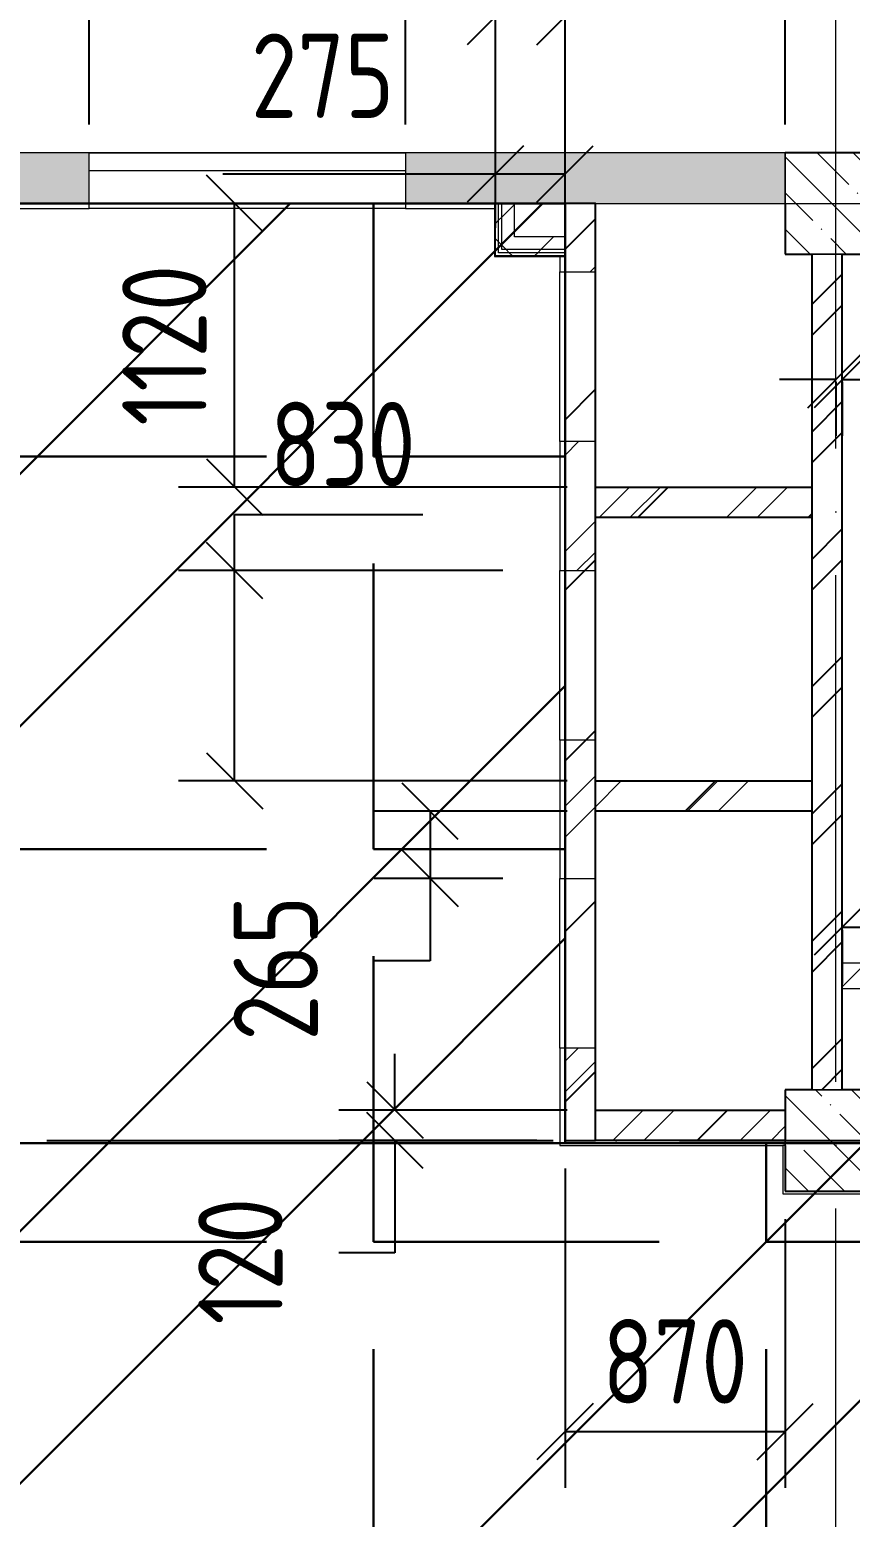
# Model space of a CAD drawing. Header units: millimetres. Extents: x -68946 to 690821, y -552984 to 293768.
# Drawn here: x 51365 to 54607, y 53187 to 59061 of the extents above; entities that cross this region are included whole.
import ezdxf

# ---------------------------------------------------------------- set-up
doc = ezdxf.new("R2010")
doc.units = ezdxf.units.MM
doc.linetypes.add('ADSK_Линия сетки', pattern=[2500, 2000, -250, 0, -250])
doc.layers.get('Defpoints').update_dxf_attribs({"color": 250})
for name, color, linetype, lineweight in [('0) блоки', 250, 'Continuous', 25), ('1.1) Стяжка 5 вып.', 30, 'Continuous', 30), ('1.2) Тепло-звук изол. + пленка 5 вып.', 200, 'Continuous', 30), ('A-____-____-DIMS', 250, 'Continuous', 9), ('A-GLAZ-____-MCUT', 250, 'Continuous', 9), ('A-GLAZ-____-OTLN', 250, 'Continuous', 5), ('A-WALL-____-MCUT', 250, 'Continuous', 13), ('A-WALL-____-PATT', 250, 'Continuous', 13), ('A-WALL-FNSH-MCUT', 250, 'Continuous', 13), ('I-WALL-____-OTLN', 250, 'Continuous', 9), ('S-COLS-____-MCUT', 250, 'Continuous', 25), ('S-COLS-____-OTLN', 250, 'Continuous', 9), ('S-GRID-____-OTLN', 250, 'Continuous', 9)]:
    doc.layers.add(name, color=color, linetype=linetype, lineweight=lineweight)
doc.styles.get("Standard").update_dxf_attribs({"font": 'ГОСТ тип А.ttf'})
doc.dimstyles.new('А3', dxfattribs={"dimtxt": 333, "dimasz": 222, "dimexe": 222, "dimexo": 111, "dimgap": 111, "dimtad": 1, "dimtoh": 1, "dimdec": 0, "dimrnd": 0.0015, "dimzin": 0, "dimdsep": 46, "dimtxsty": 'Standard', "dimblk": 'OBLIQUE', "dimcen": 0, "dimclrd": 7, "dimclre": 7, "dimclrt": 7, "dimadec": 0, "dimazin": 0, "dimtfac": 1, "dimtdec": 0, "dimtofl": 0, "dimtmove": 0, "dimatfit": 3, "dimfxl": 1, "dimtolj": 1, "dimtzin": 0, "dimarcsym": 0})
pattern_1 = [(45, (0, 0), (-251.4472, 251.4472), []), (45, (0, 381), (-251.4472, 251.4472), [])]
pattern_2 = [(135, (0, 0), (-142.5612, -142.5612), []), (135, (142.56, 0), (-142.5612, -142.5612), [252.016, -50.403, 3.353, -47.05])]
pattern_3 = [(45, (0, 0), (-141.42136, 141.42136), []), (135, (0, 0), (-141.42136, -141.42136), [])]
pattern_4 = [(0, (0, 0), (0, 1550.67), [1127.76, -422.91]), (90, (0, 0), (-1550.67, 9e-14), [1127.76, -422.91])]

# ---------------------------------------------------------------- blocks, each defined once
blk = doc.blocks.new('Окно_СКБ_1Ст1 - 120_Окно_СКБ_1Ст_1250_ОК14Л-V5-Кладочный план на отм_ 0_000_ Секция 1_')
at = {"layer": 'A-GLAZ-____-MCUT'}
for p, q in [((-625, -125), (625, -125)), ((-625, -195), (625, -195))]:
    blk.add_line(p, q, dxfattribs=at)
at = {"layer": 'A-GLAZ-____-OTLN'}
for p, q in [((625, -125), (-625, -125)), ((-625, -195), (625, -195))]:
    blk.add_line(p, q, dxfattribs=at)
blk = doc.blocks.new('_Oblique')
at = {"color": 0, "linetype": 'ByBlock', "lineweight": -2}
blk.add_line((-0.5, -0.5), (0.5, 0.5), dxfattribs=at)
blk = doc.blocks.new('DIMBLOCK199-Кладочный план на отм_ 0_000_ Секция 1_')
at = {"layer": 'A-____-____-DIMS', "color": 7, "lineweight": -2, "transparency": 16777216}
for p, q in [((54575, 55517.5), (55075, 55517.5)), ((54575, 55506.5), (54575, 55295.5)), ((55075, 55517.5), (56151.7, 55517.5)), ((55075, 55506.5), (55075, 55295.5))]:
    blk.add_line(p, q, dxfattribs=at)
at = {"layer": 'Defpoints', "color": 0, "lineweight": 30, "transparency": 16777216}
for p in [(54575, 55617.5), (55075, 55617.5), (55075, 55517.5)]:
    blk.add_point(p, dxfattribs=at)
at = {"layer": 'A-____-____-DIMS', "color": 7, "lineweight": -2, "transparency": 16777216, "xscale": 222, "yscale": 222, "zscale": 222, "rotation": 180}
blk.add_blockref('_Oblique', (54575, 55517.5), dxfattribs=at)
at = {"layer": 'A-____-____-DIMS', "color": 7, "lineweight": -2, "transparency": 16777216, "xscale": 222, "yscale": 222, "zscale": 222}
blk.add_blockref('_Oblique', (55075, 55517.5), dxfattribs=at)
at = {"layer": 'A-____-____-DIMS', "color": 7, "transparency": 16777216, "insert": (55724.4, 55795), "char_height": 333, "width": 1.862, "attachment_point": 5}
blk.add_mtext('\\A1;500', dxfattribs=at)
blk = doc.blocks.new('DIMBLOCK207-Кладочный план на отм_ 0_000_ Секция 1_')
at = {"layer": 'A-____-____-DIMS', "color": 7, "lineweight": -2, "transparency": 16777216}
for p, q in [((52808, 54795), (52808, 55017)), ((53489, 54795), (52586, 54795)), ((53369, 54675), (52586, 54675)), ((52808, 54675), (52808, 54231)), ((52808, 54231), (52586, 54231))]:
    blk.add_line(p, q, dxfattribs=at)
at = {"layer": 'Defpoints', "color": 0, "lineweight": 30, "transparency": 16777216}
for p in [(52808, 54795), (53600, 54795), (53480, 54675)]:
    blk.add_point(p, dxfattribs=at)
at = {"layer": 'A-____-____-DIMS', "color": 7, "lineweight": -2, "transparency": 16777216, "xscale": 222, "yscale": 222, "zscale": 222}
for p, rotation in [((52808, 54795), 270), ((52808, 54675), 90)]:
    blk.add_blockref('_Oblique', p, dxfattribs=dict(at, rotation=rotation))
at = {"layer": 'A-____-____-DIMS', "color": 7, "transparency": 16777216, "insert": (52031, 53948), "char_height": 333, "width": 1.678, "attachment_point": 1, "rotation": 90, "line_spacing_factor": 1.022761}
blk.add_mtext('\\A1;120', dxfattribs=at)
blk = doc.blocks.new('DIMBLOCK209-Кладочный план на отм_ 0_000_ Секция 1_')
at = {"layer": 'A-____-____-DIMS', "color": 7, "lineweight": -2, "transparency": 16777216}
for p, q in [((53489, 55975), (52725.4, 55975)), ((52947.4, 55975), (52947.4, 55710)), ((53233.7, 55710), (52725.4, 55710)), ((52947.4, 55710), (52947.4, 55384.9)), ((52947.4, 55384.9), (52725.4, 55384.9))]:
    blk.add_line(p, q, dxfattribs=at)
at = {"layer": 'Defpoints', "color": 0, "lineweight": 30, "transparency": 16777216}
for p in [(52947.4, 55975), (53600, 55975), (53344.7, 55710)]:
    blk.add_point(p, dxfattribs=at)
at = {"layer": 'A-____-____-DIMS', "color": 7, "lineweight": -2, "transparency": 16777216, "xscale": 222, "yscale": 222, "zscale": 222}
for p, rotation in [((52947.4, 55975), 90), ((52947.4, 55710), 270)]:
    blk.add_blockref('_Oblique', p, dxfattribs=dict(at, rotation=rotation))
at = {"layer": 'A-____-____-DIMS', "color": 7, "transparency": 16777216, "insert": (52170.4, 55068.6), "char_height": 333, "width": 1.862, "attachment_point": 1, "rotation": 90, "line_spacing_factor": 1.022761}
blk.add_mtext('\\A1;265', dxfattribs=at)
blk = doc.blocks.new('DIMBLOCK211-Кладочный план на отм_ 0_000_ Секция 1_')
at = {"layer": 'A-____-____-DIMS', "color": 7, "lineweight": -2, "transparency": 16777216}
for p, q in [((52174.6, 56925), (52174.6, 57147)), ((52174.6, 57147), (52918.3, 57147)), ((53233.7, 56925), (51952.6, 56925)), ((52174.6, 56095), (52174.6, 56925)), ((53489, 56095), (51952.6, 56095))]:
    blk.add_line(p, q, dxfattribs=at)
at = {"layer": 'Defpoints', "color": 0, "lineweight": 30, "transparency": 16777216}
for p in [(52174.6, 56925), (53344.7, 56925), (53600, 56095)]:
    blk.add_point(p, dxfattribs=at)
at = {"layer": 'A-____-____-DIMS', "color": 7, "lineweight": -2, "transparency": 16777216, "xscale": 222, "yscale": 222, "zscale": 222}
for p, rotation in [((52174.6, 56925), 90), ((52174.6, 56095), 270)]:
    blk.add_blockref('_Oblique', p, dxfattribs=dict(at, rotation=rotation))
at = {"layer": 'A-____-____-DIMS', "color": 7, "transparency": 16777216, "insert": (52602, 57424.5), "char_height": 333, "width": 1.862, "attachment_point": 5}
blk.add_mtext('\\A1;830', dxfattribs=at)
blk = doc.blocks.new('DIMBLOCK214-Кладочный план на отм_ 0_000_ Секция 1_')
at = {"layer": 'A-____-____-DIMS', "color": 7, "lineweight": -2, "transparency": 16777216}
for p, q in [((52174.6, 57255), (52174.6, 58375)), ((52185.6, 58375), (52396.6, 58375)), ((53489, 57255), (51952.6, 57255))]:
    blk.add_line(p, q, dxfattribs=at)
at = {"layer": 'Defpoints', "color": 0, "lineweight": 30, "transparency": 16777216}
for p in [(52074.6, 58375), (52174.6, 58375), (53600, 57255)]:
    blk.add_point(p, dxfattribs=at)
at = {"layer": 'A-____-____-DIMS', "color": 7, "lineweight": -2, "transparency": 16777216, "xscale": 222, "yscale": 222, "zscale": 222}
for p, rotation in [((52174.6, 58375), 90), ((52174.6, 57255), 270)]:
    blk.add_blockref('_Oblique', p, dxfattribs=dict(at, rotation=rotation))
at = {"layer": 'A-____-____-DIMS', "color": 7, "transparency": 16777216, "insert": (51897.1, 57815), "char_height": 333, "width": 2.114, "attachment_point": 5, "rotation": 90}
blk.add_mtext('\\A1;1120', dxfattribs=at)
blk = doc.blocks.new('DIMBLOCK215-Кладочный план на отм_ 0_000_ Секция 1_')
at = {"layer": 'A-____-____-DIMS', "color": 7, "lineweight": -2, "transparency": 16777216}
for p, q in [((53204.7, 58466), (53204.7, 59334.5)), ((53480, 58486), (53480, 59334.5)), ((53204.7, 59112.5), (53480, 59112.5)), ((53480, 59112.5), (54556.7, 59112.5))]:
    blk.add_line(p, q, dxfattribs=at)
at = {"layer": 'Defpoints', "color": 0, "lineweight": 30, "transparency": 16777216}
for p in [(53480, 59112.5), (53204.7, 58355), (53480, 58375)]:
    blk.add_point(p, dxfattribs=at)
at = {"layer": 'A-____-____-DIMS', "color": 7, "lineweight": -2, "transparency": 16777216, "xscale": 222, "yscale": 222, "zscale": 222, "rotation": 180}
blk.add_blockref('_Oblique', (53204.7, 59112.5), dxfattribs=at)
at = {"layer": 'A-____-____-DIMS', "color": 7, "lineweight": -2, "transparency": 16777216, "xscale": 222, "yscale": 222, "zscale": 222}
blk.add_blockref('_Oblique', (53480, 59112.5), dxfattribs=at)
at = {"layer": 'A-____-____-DIMS', "color": 7, "transparency": 16777216, "insert": (54129.4, 59390), "char_height": 333, "width": 1.862, "attachment_point": 5}
blk.add_mtext('\\A1;275', dxfattribs=at)
blk = doc.blocks.new('DIMBLOCK216-Кладочный план на отм_ 0_000_ Секция 1_')
at = {"layer": 'A-____-____-DIMS', "color": 7, "lineweight": -2, "transparency": 16777216}
for p, q in [((53204.7, 58279), (53204.7, 58712.7)), ((53480, 57891.9), (53480, 58712.7)), ((53204.7, 58490.7), (52128, 58490.7)), ((53480, 58490.7), (53204.7, 58490.7))]:
    blk.add_line(p, q, dxfattribs=at)
at = {"layer": 'Defpoints', "color": 0, "lineweight": 30, "transparency": 16777216}
for p in [(53480, 58490.7), (53204.7, 58168), (53480, 57780.9)]:
    blk.add_point(p, dxfattribs=at)
at = {"layer": 'A-____-____-DIMS', "color": 7, "lineweight": -2, "transparency": 16777216, "xscale": 222, "yscale": 222, "zscale": 222, "rotation": 180}
blk.add_blockref('_Oblique', (53204.7, 58490.7), dxfattribs=at)
at = {"layer": 'A-____-____-DIMS', "color": 7, "lineweight": -2, "transparency": 16777216, "xscale": 222, "yscale": 222, "zscale": 222}
blk.add_blockref('_Oblique', (53480, 58490.7), dxfattribs=at)
at = {"layer": 'A-____-____-DIMS', "color": 7, "transparency": 16777216, "insert": (52239, 59045.7), "char_height": 333, "width": 1.862, "attachment_point": 1, "line_spacing_factor": 1.022761}
blk.add_mtext('\\A1;275', dxfattribs=at)
blk = doc.blocks.new('DIMBLOCK220-Кладочный план на отм_ 0_000_ Секция 1_')
at = {"layer": 'A-____-____-DIMS', "color": 7, "lineweight": -2, "transparency": 16777216}
for p, q in [((54550, 57679.2), (54328, 57679.2)), ((54575, 57679.2), (55640.6, 57679.2)), ((54550, 57669.9), (54550, 57457.2)), ((54575, 57669.9), (54575, 57457.2))]:
    blk.add_line(p, q, dxfattribs=at)
at = {"layer": 'Defpoints', "color": 0, "lineweight": 30, "transparency": 16777216}
for p in [(54550, 57780.9), (54575, 57780.9), (54575, 57679.2)]:
    blk.add_point(p, dxfattribs=at)
at = {"layer": 'A-____-____-DIMS', "color": 7, "lineweight": -2, "transparency": 16777216, "xscale": 222, "yscale": 222, "zscale": 222}
blk.add_blockref('_Oblique', (54550, 57679.2), dxfattribs=at)
at = {"layer": 'A-____-____-DIMS', "color": 7, "lineweight": -2, "transparency": 16777216, "xscale": 222, "yscale": 222, "zscale": 222, "rotation": 180}
blk.add_blockref('_Oblique', (54575, 57679.2), dxfattribs=at)
at = {"layer": 'A-____-____-DIMS', "color": 7, "transparency": 16777216, "insert": (55130, 58234.2), "char_height": 333, "width": 1.242, "attachment_point": 1, "line_spacing_factor": 1.022761}
blk.add_mtext('\\A1;25', dxfattribs=at)
blk = doc.blocks.new('DIMBLOCK372-Кладочный план на отм_ 0_000_ Секция 1_')
at = {"layer": 'A-____-____-DIMS', "color": 7, "lineweight": -2, "transparency": 16777216}
for p, q in [((50950, 58686), (50950, 60593.3)), ((51600, 58686), (51600, 60593.3)), ((50950, 60371.3), (51600, 60371.3)), ((51600, 60371.3), (52676.7, 60371.3))]:
    blk.add_line(p, q, dxfattribs=at)
at = {"layer": 'Defpoints', "color": 0, "lineweight": 30, "transparency": 16777216}
for p in [(51600, 60371.3), (50950, 58575), (51600, 58575)]:
    blk.add_point(p, dxfattribs=at)
at = {"layer": 'A-____-____-DIMS', "color": 7, "lineweight": -2, "transparency": 16777216, "xscale": 222, "yscale": 222, "zscale": 222, "rotation": 180}
blk.add_blockref('_Oblique', (50950, 60371.3), dxfattribs=at)
at = {"layer": 'A-____-____-DIMS', "color": 7, "lineweight": -2, "transparency": 16777216, "xscale": 222, "yscale": 222, "zscale": 222}
blk.add_blockref('_Oblique', (51600, 60371.3), dxfattribs=at)
at = {"layer": 'A-____-____-DIMS', "color": 7, "transparency": 16777216, "insert": (52249.4, 60648.8), "char_height": 333, "width": 1.862, "attachment_point": 5}
blk.add_mtext('\\A1;650', dxfattribs=at)
blk = doc.blocks.new('DIMBLOCK373-Кладочный план на отм_ 0_000_ Секция 1_')
at = {"layer": 'A-____-____-DIMS', "color": 7, "lineweight": -2, "transparency": 16777216}
for p, q in [((51600, 58686), (51600, 60593.3)), ((52850, 58686), (52850, 60593.3)), ((51600, 60371.3), (52850, 60371.3))]:
    blk.add_line(p, q, dxfattribs=at)
at = {"layer": 'Defpoints', "color": 0, "lineweight": 30, "transparency": 16777216}
for p in [(52850, 60371.3), (51600, 58575), (52850, 58575)]:
    blk.add_point(p, dxfattribs=at)
at = {"layer": 'A-____-____-DIMS', "color": 7, "lineweight": -2, "transparency": 16777216, "xscale": 222, "yscale": 222, "zscale": 222, "rotation": 180}
blk.add_blockref('_Oblique', (51600, 60371.3), dxfattribs=at)
at = {"layer": 'A-____-____-DIMS', "color": 7, "lineweight": -2, "transparency": 16777216, "xscale": 222, "yscale": 222, "zscale": 222}
blk.add_blockref('_Oblique', (52850, 60371.3), dxfattribs=at)
at = {"layer": 'A-____-____-DIMS', "color": 7, "transparency": 16777216, "insert": (52225, 60648.8), "char_height": 333, "width": 2.299, "attachment_point": 5}
blk.add_mtext('\\A1;1250', dxfattribs=at)
blk = doc.blocks.new('DIMBLOCK374-Кладочный план на отм_ 0_000_ Секция 1_')
at = {"layer": 'A-____-____-DIMS', "color": 7, "lineweight": -2, "transparency": 16777216}
for p, q in [((52850, 58686), (52850, 60593.3)), ((54350, 58686), (54350, 60593.3)), ((52850, 60371.3), (54350, 60371.3))]:
    blk.add_line(p, q, dxfattribs=at)
at = {"layer": 'Defpoints', "color": 0, "lineweight": 30, "transparency": 16777216}
for p in [(54350, 60371.3), (52850, 58575), (54350, 58575)]:
    blk.add_point(p, dxfattribs=at)
at = {"layer": 'A-____-____-DIMS', "color": 7, "lineweight": -2, "transparency": 16777216, "xscale": 222, "yscale": 222, "zscale": 222, "rotation": 180}
blk.add_blockref('_Oblique', (52850, 60371.3), dxfattribs=at)
at = {"layer": 'A-____-____-DIMS', "color": 7, "lineweight": -2, "transparency": 16777216, "xscale": 222, "yscale": 222, "zscale": 222}
blk.add_blockref('_Oblique', (54350, 60371.3), dxfattribs=at)
at = {"layer": 'A-____-____-DIMS', "color": 7, "transparency": 16777216, "insert": (53600, 60648.8), "char_height": 333, "width": 2.299, "attachment_point": 5}
blk.add_mtext('\\A1;1500', dxfattribs=at)
blk = doc.blocks.new('DIMBLOCK375-Кладочный план на отм_ 0_000_ Секция 1_')
at = {"layer": 'A-____-____-DIMS', "color": 7, "lineweight": -2, "transparency": 16777216}
for p, q in [((54350, 58686), (54350, 60263.8)), ((54750, 58686), (54750, 60263.8)), ((54350, 60041.8), (54750, 60041.8)), ((54750, 60041.8), (55860, 60041.8))]:
    blk.add_line(p, q, dxfattribs=at)
at = {"layer": 'Defpoints', "color": 0, "lineweight": 30, "transparency": 16777216}
for p in [(54750, 60041.8), (54350, 58575), (54750, 58575)]:
    blk.add_point(p, dxfattribs=at)
at = {"layer": 'A-____-____-DIMS', "color": 7, "lineweight": -2, "transparency": 16777216, "xscale": 222, "yscale": 222, "zscale": 222, "rotation": 180}
blk.add_blockref('_Oblique', (54350, 60041.8), dxfattribs=at)
at = {"layer": 'A-____-____-DIMS', "color": 7, "lineweight": -2, "transparency": 16777216, "xscale": 222, "yscale": 222, "zscale": 222}
blk.add_blockref('_Oblique', (54750, 60041.8), dxfattribs=at)
at = {"layer": 'A-____-____-DIMS', "color": 7, "transparency": 16777216, "insert": (55083, 60596.8), "char_height": 333, "width": 1.946, "attachment_point": 1, "line_spacing_factor": 1.022761}
blk.add_mtext('\\A1;400', dxfattribs=at)
blk = doc.blocks.new('DIMBLOCK437-Кладочный план на отм_ 0_000_ Секция 1_')
at = {"layer": 'A-____-____-DIMS', "color": 7, "lineweight": -2, "transparency": 16777216}
for p, q in [((53480, 54564), (53480, 53303.4)), ((54350, 54364), (54350, 53303.4)), ((53480, 53525.4), (54350, 53525.4))]:
    blk.add_line(p, q, dxfattribs=at)
at = {"layer": 'Defpoints', "color": 0, "lineweight": 30, "transparency": 16777216}
for p in [(53480, 54675), (54350, 54475), (54350, 53525.4)]:
    blk.add_point(p, dxfattribs=at)
at = {"layer": 'A-____-____-DIMS', "color": 7, "lineweight": -2, "transparency": 16777216, "xscale": 222, "yscale": 222, "zscale": 222, "rotation": 180}
blk.add_blockref('_Oblique', (53480, 53525.4), dxfattribs=at)
at = {"layer": 'A-____-____-DIMS', "color": 7, "lineweight": -2, "transparency": 16777216, "xscale": 222, "yscale": 222, "zscale": 222}
blk.add_blockref('_Oblique', (54350, 53525.4), dxfattribs=at)
at = {"layer": 'A-____-____-DIMS', "color": 7, "transparency": 16777216, "insert": (53915, 53802.9), "char_height": 333, "width": 1.862, "attachment_point": 5}
blk.add_mtext('\\A1;870', dxfattribs=at)

msp = doc.modelspace()

# ---------------------------------------------------------------- hatches: boundary and pattern name
at = {"layer": '0) блоки'}
h = msp.add_hatch(dxfattribs=at)
h.set_pattern_fill('ANSI31', color=256, scale=150)
h.paths.add_polyline_path([(53600, 54795.0006), (54349.9781, 54795.0006), (54349.9781, 54675.0006), (53600, 54675.0006)])
h.paths.add_polyline_path([(53600, 56095.0006), (54455, 56095.0006), (54455, 55975.0006), (53600, 55975.0006)])
h.paths.add_polyline_path([(53600, 57255), (54455, 57255), (54455, 57135), (53600, 57135)])
h.paths.add_polyline_path([(53480, 54675.0006), (53600, 54675.0006), (53600, 58375.0006), (53480, 58375.0006)])
h = msp.add_hatch(dxfattribs=at)
h.set_pattern_fill('FP_2', color=256, style=0, pattern_type=2)
h.set_pattern_definition(pattern_1)
h.paths.add_polyline_path([(54575, 54875), (54575, 58175.0006), (54455, 58175.0006), (54455, 54875), (54457.6854, 54875)])
at = {"layer": '1.1) Стяжка 5 вып.', "lineweight": 30, "true_color": 0xf26722}
h = msp.add_hatch(dxfattribs=at)
h.set_pattern_fill('ANSI32', color=30, scale=222)
h.paths.add_polyline_path([(53480, 58375.0006), (32655, 58375.0006), (32655, 54665.0006), (35938.1957, 54665.0006), (35938.1957, 54885), (36359.9781, 54885), (36359.9781, 54665.0006), (40840, 54665.0006), (40840, 54885), (41260, 54885), (41260, 54665.0006), (45340, 54665.0006), (45340, 54885), (45760, 54885), (45760, 54665.0006), (49640, 54665.0006), (49640, 54885), (50059.9781, 54885), (50059.9781, 54665.0006), (53480, 54665.0006)])
h = msp.add_hatch(dxfattribs=at)
h.set_pattern_fill('ANSI32', color=30, scale=222)
h.paths.add_polyline_path([(69050, 54665.0006), (63760.01, 54665.0006), (63760.01, 54465), (63340.01, 54465), (63340.01, 54665.0006), (50059.9781, 54665.0006), (50059.9781, 54465), (49640, 54465), (49640, 54665.0006), (45760, 54665.0006), (45760, 54465), (45340, 54465), (45340, 54665.0006), (41260, 54665.0006), (41260, 54465), (40840, 54465), (40840, 54665.0006), (36359.9781, 54665.0006), (36359.9781, 54465), (35938.1957, 54465), (35938.1957, 54665.0006), (32655, 54665.0006), (237.9781, 54665.0006), (237.9781, 51375), (69050, 51375)])
at = {"layer": '1.2) Тепло-звук изол. + пленка 5 вып.', "lineweight": 30}
h = msp.add_hatch(dxfattribs=at)
h.set_pattern_fill('ANGLE', color=256, scale=222)
h.set_pattern_definition(pattern_4)
h.paths.add_polyline_path([(53480, 58375.0006), (32655, 58375.0006), (32655, 54665.0006), (35938.1957, 54665.0006), (35938.1957, 54885), (36359.9781, 54885), (36359.9781, 54665.0006), (40840, 54665.0006), (40840, 54885), (41260, 54885), (41260, 54665.0006), (45340, 54665.0006), (45340, 54885), (45760, 54885), (45760, 54665.0006), (49640, 54665.0006), (49640, 54885), (50059.9781, 54885), (50059.9781, 54665.0006), (53480, 54665.0006)])
h = msp.add_hatch(dxfattribs=at)
h.set_pattern_fill('ANGLE', color=256, scale=222)
h.set_pattern_definition(pattern_4)
h.paths.add_polyline_path([(69050, 54665.0006), (63760.01, 54665.0006), (63760.01, 54465), (63340.01, 54465), (63340.01, 54665.0006), (50059.9781, 54665.0006), (50059.9781, 54465), (49640, 54465), (49640, 54665.0006), (45760, 54665.0006), (45760, 54465), (45340, 54465), (45340, 54665.0006), (41260, 54665.0006), (41260, 54465), (40840, 54465), (40840, 54665.0006), (36359.9781, 54665.0006), (36359.9781, 54465), (35938.1957, 54465), (35938.1957, 54665.0006), (32655, 54665.0006), (237.9781, 54665.0006), (237.9781, 51375), (69050, 51375)])
at = {"layer": 'A-WALL-____-PATT', "lineweight": 15}
h = msp.add_hatch(dxfattribs=at)
h.set_pattern_fill('FP_9', color=256, style=0, pattern_type=2)
h.set_pattern_definition([(50, (0, 0), (364.3679, -31.8783), [38.1, -419.1]), (355, (0, 0), (-70.4859, 382.1133), [30.48, -335.28]), (100.451, (30.36, -2.66), (293.885, 350.2334), [32.38, -356.18]), (46.184, (0, 101.6), (542.1585, -84.0858), [57.15, -628.65]), (96.636, (45.2, 94.6), (474.805, 494.8554), [48.57, -534.27]), (351.184, (0, 101.6), (474.8102, 494.85), [45.72, -502.92]), (21, (50.8, 76.2), (303.2285, -204.5305), [38.1, -419.1]), (326, (50.8, 76.2), (123.6039, 368.376), [30.48, -335.28]), (71.451, (76.07, 59.16), (426.8341, 163.8427), [32.38, -356.18]), (37.5, (0, 0), (6.17665, 169.11015), [16.764, -314.452, 16.764, -323.596, -336.55]), (37.5, (0, 0), (6.17665, 169.11015), [-671.576, 16.764, -319.786]), (7.5, (0, 0), (133.63888, 200.3615), [16.764, -177.292, 16.764, -306.832, -128.27]), (7.5, (0, 0), (133.63888, 200.3615), [-517.652, 16.764, -111.506]), (327.5, (-113.28, 0), (271.18182, -11.45836), [16.764, -110.236, 16.764, -379.476, -525.78]), (327.5, (-113.28, 0), (271.18182, -11.45836), [-523.24, 16.764, -509.016]), (317.5, (-164.08, 0), (296.2585, 50.85285), [16.764, -148.336, 16.764, -246.38, -373.38]), (317.5, (-164.08, 0), (296.2585, 50.85285), [-428.244, 16.764, -356.616])])
h.paths.add_polyline_path([(69050, 58375), (69050, 58575), (63749.9781, 58575.0085), (63749.9781, 58375.0085), (67102.2057, 58375.0031)])
h.paths.add_polyline_path([(63349.9781, 58375.0091), (63349.9781, 58575.0091), (63020.2294, 58575.0097), (63020.2294, 58375.0097), (63253.8734, 58375.0093)])
h.paths.add_polyline_path([(61820.2294, 58375.0116), (61820.2294, 58575.0116), (61170, 58575.0126), (61170, 58375.0126), (61685, 58375.0118)])
h.paths.add_polyline_path([(60270, 58375.014), (60270, 58575.014), (59249.9781, 58575.0157), (59249.9781, 58375.0157), (59405.5412, 58375.0154)])
h.paths.add_polyline_path([(58849.9781, 58375.0163), (58849.9781, 58575.0163), (54749.9781, 58575.0229), (54749.9781, 58375.0229), (58306.0176, 58375.0172)])
h.paths.add_polyline_path([(54349.9781, 58375.0235), (54349.9781, 58575.0235), (52850, 58575.0259), (52850, 58375.0259), (53907.9236, 58375.0242)])
h.paths.add_polyline_path([(51600, 58375.0279), (51600, 58575.0279), (50950, 58575.0289), (50950, 58375.0289)])
h.paths.add_polyline_path([(49649.9781, 58375.031), (49649.9781, 58575.031), (48550, 58575.0328), (48550, 58375.0328), (49509.8296, 58375.0312)])
h.paths.add_polyline_path([(45349.9781, 58375.0379), (45349.9781, 58575.0379), (44200.229, 58575.0397), (44200.229, 58375.0397), (45111.7356, 58375.0383)])
h.paths.add_polyline_path([(41400.229, 58375.0442), (41400.229, 58575.0442), (41249.9781, 58575.0444), (41249.9781, 58375.0444), (41263.4033, 58375.0444)])
h.paths.add_polyline_path([(40849.9781, 58375.0451), (40849.9781, 58575.0451), (39850, 58575.0467), (39850, 58375.0467), (40713.6415, 58375.0453)])
h.paths.add_polyline_path([(38600, 58375.0487), (38600, 58575.0487), (37950, 58575.0497), (37950, 58375.0497), (38514.5945, 58375.0488)])
h.paths.add_polyline_path([(37050, 58375.0512), (37050, 58575.0512), (36349.9781, 58575.0523), (36349.9781, 58375.0523), (36865.3093, 58375.0515)])
h.paths.add_polyline_path([(35949.9781, 58375.0529), (35949.9781, 58575.0529), (35500, 58575.0536), (35500, 58375.0536), (35765.7858, 58375.0532)])
h.paths.add_polyline_path([(32700, 58375.0581), (32700, 58575.0581), (31725.0002, 58575.0597), (31724.9998, 58375.0597), (32655, 58375.0582)])
h = msp.add_hatch(dxfattribs=at)
h.set_pattern_fill('FP_28', color=256, style=0, pattern_type=2)
h.set_pattern_definition(pattern_3)
h.paths.add_polyline_path([(53279.6954, 58193.0006), (53279.6954, 58375), (53229.6954, 58375), (53229.6954, 58193.0006)])
h = msp.add_hatch(dxfattribs=at)
h.set_pattern_fill('FP_2', color=256, style=0, pattern_type=2)
h.set_pattern_definition(pattern_1)
h.paths.add_polyline_path([(53480, 54795.0006), (53600, 54795.0006), (53600, 55040), (53480, 55040)])
h.paths.add_polyline_path([(53480, 55710), (53600, 55710), (53600, 56255), (53480, 56255)])
h.paths.add_polyline_path([(53600, 56925), (53600, 57435), (53480, 57435), (53480, 56925)])
h.paths.add_polyline_path([(53480, 58105), (53600, 58105), (53600, 58375.0248), (53480, 58375.0248), (53480, 58165.0006)])
h = msp.add_hatch(dxfattribs=at)
h.set_pattern_fill('FP_28', color=256, style=0, pattern_type=2)
h.set_pattern_definition(pattern_3)
h.paths.add_polyline_path([(53279.6954, 58193.0006), (53480, 58193.0006), (53480, 58243.0006), (53279.6954, 58243.0006)])
h = msp.add_hatch(dxfattribs=at)
h.set_pattern_fill('FP_2', color=256, style=0, pattern_type=2)
h.set_pattern_definition(pattern_1)
h.paths.add_polyline_path([(54455, 57135), (54455, 57255), (53600, 57255), (53600, 57135), (53907.9236, 57135)])
h = msp.add_hatch(dxfattribs=at)
h.set_pattern_fill('FP_2', color=256, style=0, pattern_type=2)
h.set_pattern_definition(pattern_1)
h.paths.add_polyline_path([(54455, 55975.0006), (54455, 56095.0006), (53600, 56095.0006), (53600, 55975.0006), (53907.9236, 55975.0006)])
h = msp.add_hatch(dxfattribs=at)
h.set_pattern_fill('FP_6', color=256, style=0, pattern_type=2)
h.set_pattern_definition([(45, (0, 0), (-70.71068, 70.71068), [])])
h.paths.add_polyline_path([(54575, 55275.0006), (59575.0005, 55275.0006), (59575.0005, 55375.0006), (54575, 55375.0006)])
h = msp.add_hatch(dxfattribs=at)
h.set_pattern_fill('FP_2', color=256, style=0, pattern_type=2)
h.set_pattern_definition(pattern_1)
h.paths.add_polyline_path([(54349.9781, 54675.0006), (54349.9781, 54795.0006), (53480, 54795.0006), (53480, 54675.0006), (53907.9236, 54675.0006)])
at = {"layer": 'I-WALL-____-OTLN'}
h = msp.add_hatch(dxfattribs=at)
h.set_pattern_fill('FP_28', color=256, style=0, pattern_type=2)
h.set_pattern_definition(pattern_3)
h.paths.add_polyline_path([(53217.1954, 58168.0006), (53217.1954, 58375), (53204.6954, 58375), (53204.6954, 58168.0006)])
h = msp.add_hatch(dxfattribs=at)
h.set_pattern_fill('FP_28', color=256, style=0, pattern_type=2)
h.set_pattern_definition(pattern_3)
h.paths.add_polyline_path([(53217.1954, 58180.5006), (53229.6954, 58180.5006), (53229.6954, 58375), (53217.1954, 58375), (53217.1954, 58264.1097)])
h = msp.add_hatch(dxfattribs=at)
h.set_pattern_fill('FP_28', color=256, style=0, pattern_type=2)
h.set_pattern_definition(pattern_3)
h.paths.add_polyline_path([(53480, 58168.0006), (53480, 58180.5006), (53217.1954, 58180.5006), (53217.1954, 58168.0006), (53460, 58168.0006)])
h = msp.add_hatch(dxfattribs=at)
h.set_pattern_fill('FP_28', color=256, style=0, pattern_type=2)
h.set_pattern_definition(pattern_3)
h.paths.add_polyline_path([(53229.6954, 58180.5006), (53480, 58180.5006), (53480, 58193.0006), (53229.6954, 58193.0006)])
at = {"layer": 'S-COLS-____-OTLN', "lineweight": 5}
h = msp.add_hatch(dxfattribs=at)
h.set_pattern_fill('FP_8', color=256, style=0, pattern_type=2)
h.set_pattern_definition(pattern_2)
h.paths.add_polyline_path([(54349.9781, 58175.0006), (54749.9781, 58175.0006), (54749.9781, 58575.0006), (54349.9781, 58575.0006), (54349.9781, 58375.0235)])
h = msp.add_hatch(dxfattribs=at)
h.set_pattern_fill('FP_8', color=256, style=0, pattern_type=2)
h.set_pattern_definition(pattern_2)
h.paths.add_polyline_path([(54349.9781, 54475), (54749.9781, 54475), (54749.9781, 54875), (54349.9781, 54875), (54349.9781, 54655.0006)])

# ---------------------------------------------------------------- linework, layer by layer
at = {"linetype": 'ADSK_Линия сетки'}
msp.add_line((-3569.5512, 54675.0006), (72376.0288, 54675.0006), dxfattribs=at)
at = {"layer": '0) блоки'}
for p, q in [((54455, 58175.0006), (54455, 57255)), ((54575, 54875), (54575, 58175.0006)), ((54455, 57135), (54455, 56095.0006)), ((54455, 55975.0006), (54455, 54875))]:
    msp.add_line(p, q, dxfattribs=at)
for points in [[(53480, 54675.0006), (53600, 54675.0006), (53600, 58375.0006), (53480, 58375.0006)], [(53600, 57255), (54455, 57255), (54455, 57135), (53600, 57135)], [(53600, 56095.0006), (54455, 56095.0006), (54455, 55975.0006), (53600, 55975.0006)], [(53600, 54795.0006), (54349.9781, 54795.0006), (54349.9781, 54675.0006), (53600, 54675.0006)]]:
    msp.add_lwpolyline(points, close=True, dxfattribs=at)
at = {"layer": '1.1) Стяжка 5 вып.', "lineweight": 30}
for points in [[(32655, 54665.0006), (53480, 54665.0006), (53480, 58375.0006), (32655, 58375.0006)], [(237.9781, 54665.0006), (69050, 54665.0006), (69050, 51375), (237.9781, 51375)]]:
    msp.add_lwpolyline(points, close=True, dxfattribs=at)
at = {"layer": 'A-WALL-____-MCUT', "lineweight": 15}
for p, q in [((51600, 58575.0279), (50950, 58575.0289)), ((51600, 58375.0279), (51600, 58575.0279)), ((54349.9781, 58575.0235), (52850, 58575.0259)), ((52850, 58575.0259), (52850, 58375.0259)), ((54349.9781, 58375.0235), (54349.9781, 58575.0235)), ((50950, 58375.0289), (51600, 58375.0279)), ((51600, 58375), (50950, 58375)), ((52850, 58375.0259), (53201.6954, 58375.0253)), ((53204.6954, 58375), (52850, 58375)), ((53201.6954, 58375.0253), (53201.6954, 58165.0006)), ((53204.6954, 58375.0253), (53201.6954, 58375.0253)), ((53204.6954, 58375.0253), (54349.9781, 58375.0235)), ((53204.6954, 58168.0006), (53204.6954, 58375.0253)), ((53217.1954, 58180.5006), (53217.1954, 58375)), ((53279.6954, 58375), (53229.6954, 58375)), ((53229.6954, 58193.0006), (53229.6954, 58375)), ((53279.6954, 58243.0006), (53279.6954, 58375)), ((53600, 58375.0248), (53480, 58375.0248)), ((53480, 58375.0248), (53480, 58243.0006)), ((53600, 58105), (53600, 58375.0248)), ((53480, 58243.0006), (53279.6954, 58243.0006)), ((53480, 58193.0006), (53480, 58243.0006)), ((53201.6954, 58165.0006), (53480, 58165.0006)), ((53480, 58168.0006), (53204.6954, 58168.0006)), ((53480, 58180.5006), (53217.1954, 58180.5006)), ((53480, 58193.0006), (53229.6954, 58193.0006)), ((53480, 58105), (53480, 58193.0006)), ((54575, 58175.0006), (54455, 58175.0006)), ((53480, 58105), (53600, 58105)), ((53600, 57435), (53480, 57435)), ((53480, 57435), (53480, 56925)), ((53600, 57255), (53600, 57435)), ((54455, 57255), (53600, 57255)), ((53600, 56925), (53600, 57135)), ((53600, 57135), (54455, 57135)), ((53480, 56925), (53600, 56925)), ((53600, 56255), (53480, 56255)), ((53480, 56255), (53480, 55710)), ((53600, 56095.0006), (53600, 56255)), ((54455, 56095.0006), (53600, 56095.0006)), ((53600, 55710), (53600, 55975.0006)), ((53600, 55975.0006), (54455, 55975.0006)), ((53480, 55710), (53600, 55710)), ((55075, 55375.0006), (54575, 55375.0006)), ((54575, 55275.0006), (59575.0005, 55275.0006)), ((53600, 55040), (53480, 55040)), ((53480, 54675.0006), (53480, 55040)), ((53600, 54795.0006), (53600, 55040)), ((54455, 54875), (54575, 54875)), ((54349.9781, 54795.0006), (53600, 54795.0006)), ((54349.9781, 54655.0006), (54349.9781, 54795.0006)), ((53480, 54675.0006), (54349.9781, 54675.0006)), ((54349.9781, 54655.0006), (54339.9781, 54655.0006))]:
    msp.add_line(p, q, dxfattribs=at)
at = {"layer": 'A-WALL-FNSH-MCUT', "lineweight": 15}
for p, q in [((50950, 58355), (51600, 58355)), ((51600, 58355), (51600, 58375)), ((52850, 58375), (52850, 58355)), ((52850, 58355), (53204.6954, 58355)), ((53229.6954, 58375), (53204.6954, 58375)), ((53460, 58168.0006), (53460, 58105)), ((53460, 58105), (53480, 58105)), ((53460, 57435), (53460, 56925)), ((53480, 57435), (53460, 57435)), ((53460, 56925), (53480, 56925)), ((53460, 56255), (53460, 55710)), ((53480, 56255), (53460, 56255)), ((53460, 55710), (53480, 55710)), ((53460, 55040), (53460, 54655.0006)), ((53480, 55040), (53460, 55040)), ((53460, 54655.0006), (54339.9781, 54655.0006)), ((54339.9781, 54655.0006), (54339.9781, 54465)), ((54349.9781, 54475), (54349.9781, 54655.0006)), ((54339.9781, 54465), (54760.0389, 54465)), ((54750.0389, 54475), (54349.9781, 54475))]:
    msp.add_line(p, q, dxfattribs=at)
at = {"layer": 'I-WALL-____-OTLN', "lineweight": 15}
for p, q in [((51600, 58575.0279), (52850, 58575.0259)), ((52850, 58355), (51600, 58355)), ((53460, 57435), (53460, 58105)), ((53600, 58105), (53600, 57435)), ((53460, 56255), (53460, 56925)), ((53600, 56925), (53600, 56255)), ((53460, 55040), (53460, 55710)), ((53600, 55710), (53600, 55040))]:
    msp.add_line(p, q, dxfattribs=at)
at = {"layer": 'S-COLS-____-MCUT'}
for p, q in [((54749.9781, 58575.0006), (54349.9781, 58575.0006)), ((54349.9781, 58375.0235), (54349.9781, 58175.0006)), ((54349.9781, 58175.0006), (54455, 58175.0006)), ((54575, 58175.0006), (54749.9781, 58175.0006)), ((54455, 54875), (54349.9781, 54875)), ((54349.9781, 54875), (54349.9781, 54795.0006)), ((54749.9781, 54875), (54575, 54875)), ((54349.9781, 54655.0006), (54349.9781, 54475)), ((54349.9781, 54475), (54749.9781, 54475))]:
    msp.add_line(p, q, dxfattribs=at)
at = {"layer": 'S-COLS-____-OTLN'}
for p, q in [((54349.9781, 58575.0006), (54349.9781, 58375.0235)), ((54455, 58175.0006), (54575, 58175.0006)), ((54575, 54875), (54455, 54875)), ((54349.9781, 54795.0006), (54349.9781, 54675.0006)), ((54349.9781, 54675.0006), (54349.9781, 54655.0006))]:
    msp.add_line(p, q, dxfattribs=at)
at = {"layer": 'S-GRID-____-OTLN', "linetype": 'ADSK_Линия сетки'}
for p, q in [((54550, 39906.0281), (54550, 61202.0051)), ((-3669.3683, 58375.0006), (72376.0288, 58375.0006))]:
    msp.add_line(p, q, dxfattribs=at)

# ---------------------------------------------------------------- block references
at = {"layer": 'A-GLAZ-____-OTLN'}
msp.add_blockref('Окно_СКБ_1Ст1 - 120_Окно_СКБ_1Ст_1250_ОК14Л-V5-Кладочный план на отм_ 0_000_ Секция 1_', (52225, 58700), dxfattribs=at)

# ---------------------------------------------------------------- dimensions: what is measured, and where the dimension line sits
at = {"layer": 'A-____-____-DIMS'}
for base, p1, p2, picture, middle in [((51600, 60371.2672), (50950, 58575.0289), (51600, 58575.0279), 'DIMBLOCK372-Кладочный план на отм_ 0_000_ Секция 1_', (52249.35, 60648.7672)), ((52850, 60371.2672), (51600, 58575.0279), (52850, 58575.0259), 'DIMBLOCK373-Кладочный план на отм_ 0_000_ Секция 1_', (52225, 60648.7672)), ((54349.9781, 60371.2672), (52850, 58575.0259), (54349.9781, 58575.0006), 'DIMBLOCK374-Кладочный план на отм_ 0_000_ Секция 1_', (53599.989, 60648.7672)), ((53480, 59112.4812), (53204.6954, 58355), (53480, 58375.0248), 'DIMBLOCK215-Кладочный план на отм_ 0_000_ Секция 1_', (54129.35, 59389.9812)), ((55075, 55517.5371), (54575, 55617.522), (55075, 55617.522), 'DIMBLOCK199-Кладочный план на отм_ 0_000_ Секция 1_', (55724.35, 55795.0371)), ((54349.9781, 53525.3811), (53480, 54675.0006), (54349.9781, 54475), 'DIMBLOCK437-Кладочный план на отм_ 0_000_ Секция 1_', (53914.989, 53802.8811))]:
    dim = msp.add_linear_dim(base=base, p1=p1, p2=p2, dimstyle='А3', dxfattribs=at)
    dim.commit()
    dim.dimension.update_dxf_attribs({"geometry": picture, "text_midpoint": middle})
for base, p1, p2, picture, middle in [((54749.9781, 60041.8382), (54349.9781, 58575.0006), (54749.9781, 58575.0006), 'DIMBLOCK375-Кладочный план на отм_ 0_000_ Секция 1_', (55415.9781, 60041.8382)), ((53480, 58490.7113), (53204.6954, 58168.0006), (53480, 57780.8852), 'DIMBLOCK216-Кладочный план на отм_ 0_000_ Секция 1_', (52555.3454, 58490.7113)), ((54575, 57679.1766), (54550, 57780.8852), (54575, 57780.8852), 'DIMBLOCK220-Кладочный план на отм_ 0_000_ Секция 1_', (55329.8, 57679.1766))]:
    dim = msp.add_linear_dim(base=base, p1=p1, p2=p2, dimstyle='А3', dxfattribs=at)
    dim.commit()
    dim.dimension.update_dxf_attribs({"geometry": picture, "text_midpoint": middle, "dimtype": 160})
for base, p1, p2, picture, middle in [((52174.6273, 58375.027), (53600, 57255), (52074.6437, 58375.027), 'DIMBLOCK214-Кладочный план на отм_ 0_000_ Секция 1_', (51897.1273, 57815.0135)), ((52174.6273, 56925), (53600, 56095.0006), (53344.7086, 56925), 'DIMBLOCK211-Кладочный план на отм_ 0_000_ Секция 1_', (52601.9773, 57424.5))]:
    dim = msp.add_linear_dim(base=base, p1=p1, p2=p2, angle=90, dimstyle='А3', dxfattribs=at)
    dim.commit()
    dim.dimension.update_dxf_attribs({"geometry": picture, "text_midpoint": middle})
for base, p1, p2, picture, middle in [((52947.3743, 55975.0006), (53344.7086, 55710), (53600, 55975.0006), 'DIMBLOCK209-Кладочный план на отм_ 0_000_ Секция 1_', (52392.3743, 55384.9332)), ((52807.9829, 54795.0006), (53480, 54675.0006), (53600, 54795.0006), 'DIMBLOCK207-Кладочный план на отм_ 0_000_ Секция 1_', (52252.9829, 54231.0006))]:
    dim = msp.add_linear_dim(base=base, p1=p1, p2=p2, angle=90, dimstyle='А3', dxfattribs=at)
    dim.commit()
    dim.dimension.update_dxf_attribs({"geometry": picture, "text_midpoint": middle, "dimtype": 160, "text_rotation": 90})

doc.saveas('drawing.dxf')
